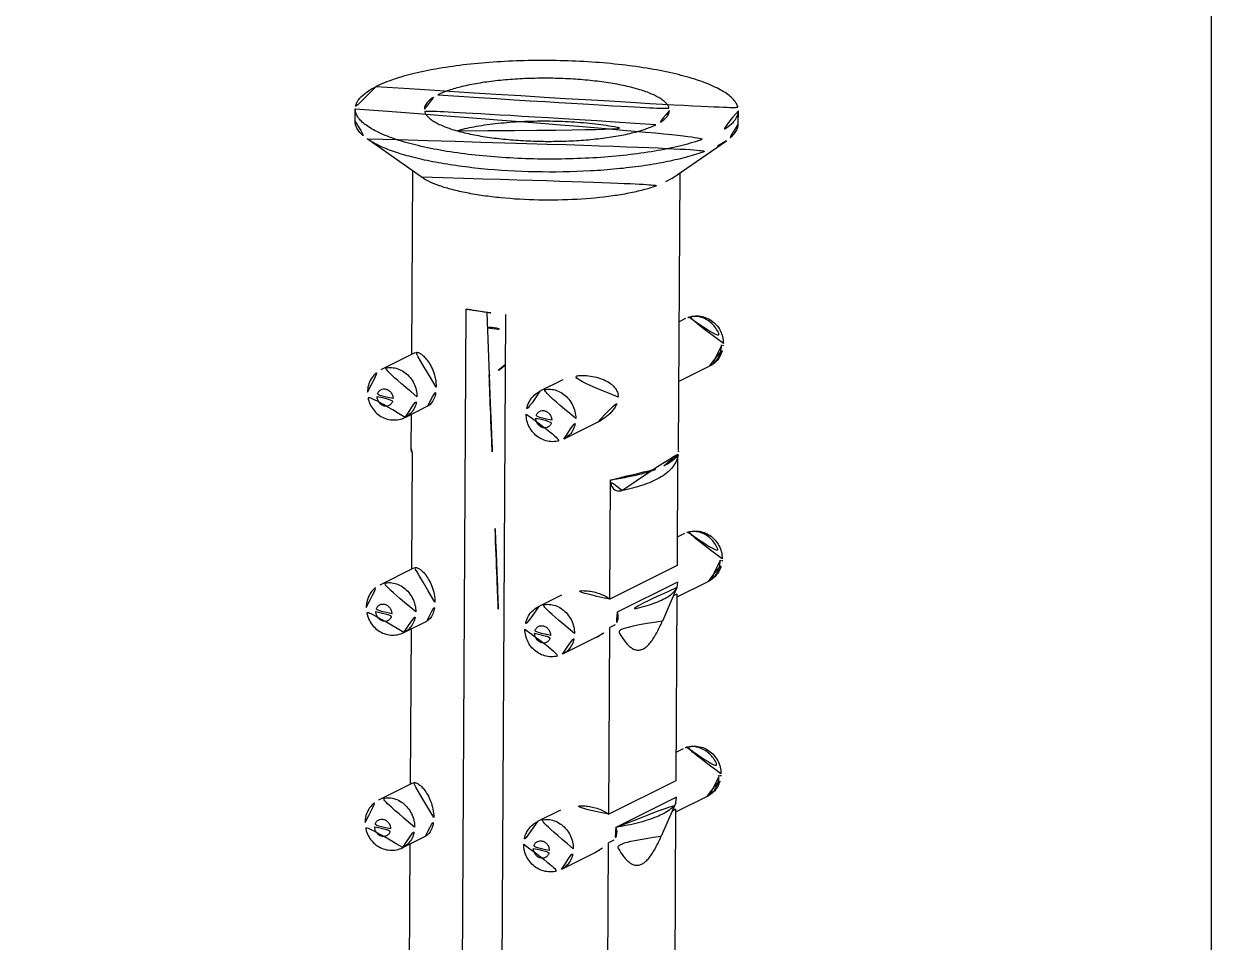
# Model space of a CAD drawing. Extents: x 16296660632 to 16296679688, y -37409620961 to -37409616551.
# Drawn here: x 16296678256.42 to 16296678283.07, y -37409617754.37 to -37409617733.75 of the extents above; entities that cross this region are included whole.
import ezdxf

# ---------------------------------------------------------------- set-up
doc = ezdxf.new("R2010")
doc.units = 0
doc.header["$LTSCALE"] = 10
doc.header["$MEASUREMENT"] = 0
doc.layers.get('0').update_dxf_attribs({"linetype": 'CONTINUOUS'})
doc.layers.add('02___PRT_ALL_AXES', color=7, linetype='CONTINUOUS')

msp = doc.modelspace()

# ---------------------------------------------------------------- linework, layer by layer
at = {"color": 7, "linetype": 'Continuous'}
for p, q in [((16296678266.1833, -37409617769.431892), (16296678266.347839, -37409617740.154747)), ((16296678266.812441, -37409617740.229378), (16296678266.86549, -37409617741.633759)), ((16296678267.074141, -37409617769.553589), (16296678267.23868, -37409617740.276451)), ((16296678265.11595, -37409617743.295372), (16296678265.13545, -37409617743.384567)), ((16296678271.11585, -37409617743.329819), (16296678271.11586, -37409617743.329086)), ((16296678271.093161, -37409617746.285118), (16296678269.73732, -37409617746.962852)), ((16296678271.078461, -37409617746.408569), (16296678270.753269, -37409617747.15995)), ((16296678271.093161, -37409617746.285118), (16296678271.07843, -37409617746.408737)), ((16296678271.077721, -37409617746.55571), (16296678270.99741, -37409617746.595863)), ((16296678269.69137, -37409617747.24868), (16296678269.57099, -37409617747.308853)), ((16296678271.06601, -37409617751.116333), (16296678269.710159, -37409617751.79406)), ((16296678271.051279, -37409617751.239952), (16296678271.06601, -37409617751.116333)), ((16296678271.05131, -37409617751.239777), (16296678270.72612, -37409617751.991158)), ((16296678271.05057, -37409617751.386917), (16296678270.970249, -37409617751.427063)), ((16296678269.664221, -37409617752.079903), (16296678269.54384, -37409617752.140068))]:
    msp.add_line(p, q, dxfattribs=at)
msp.add_lwpolyline([(16296678283.07406, -37409617776.240463), (16296678229.75769, -37409617776.240463), (16296678229.75769, -37409617693.900749), (16296678283.07406, -37409617693.900749)], close=True)
for centre, radius, start, end in [((16296678271.47521, -37409617740.766243), 0.447859, 105.0907784, 116.5407124), ((16296678271.44532, -37409617740.971863), 0.632541, 359.6900716, 3.3253834), ((16296678271.51705, -37409617740.92543), 0.604471, 354.7316924, 359.6765207), ((16296678270.914419, -37409617743.327881), 0.201441, 350.7530369, 359.4483311), ((16296680243.28377, -37409617668.810013), 1977.757652, 182.210250721, 182.346745411), ((16296678271.448059, -37409617745.59745), 0.447859, 105.0907784, 116.5407124), ((16296678271.418171, -37409617745.803062), 0.632541, 359.6900716, 3.3253834), ((16296678271.489901, -37409617745.756653), 0.604471, 354.7316924, 359.6765207), ((16296678271.4209, -37409617750.428673), 0.447859, 105.0907784, 116.5407124), ((16296678271.39102, -37409617750.634277), 0.632541, 359.6900716, 3.3253834), ((16296678271.462749, -37409617750.587852), 0.604471, 354.7316924, 359.6765207)]:
    msp.add_arc(centre, radius, start, end, dxfattribs=at)
for points, knots in [([(16296678265.709009, -37409617735.344254), (16296678265.78689, -37409617735.305328), (16296678265.96637, -37409617735.234612), (16296678266.2684, -37409617735.150139), (16296678266.62236, -37409617735.079514), (16296678267.01856, -37409617735.024803), (16296678267.44628, -37409617734.987663), (16296678267.89369, -37409617734.969223), (16296678268.34844, -37409617734.969994), (16296678268.797951, -37409617734.98999), (16296678269.22978, -37409617735.028603), (16296678269.632021, -37409617735.084709), (16296678269.993719, -37409617735.156631), (16296678270.304991, -37409617735.242271), (16296678270.52706, -37409617735.326973), (16296678270.67111, -37409617735.402046), (16296678270.755751, -37409617735.457077), (16296678270.822741, -37409617735.513832), (16296678270.8717, -37409617735.57225), (16296678270.901991, -37409617735.632477), (16296678270.908859, -37409617735.674469), (16296678270.908739, -37409617735.694412)], [0, 0, 0, 0, 0.047875552, 0.105682441, 0.172286466, 0.246166262, 0.32549361, 0.408250515, 0.492298473, 0.575455552, 0.655569983, 0.730594545, 0.798663888, 0.858182694, 0.907945264, 0.92896365, 0.947396828, 0.963346738, 0.977068785, 0.989033275, 1, 1, 1, 1]), ([(16296678265.408859, -37409617735.663406), (16296678265.409019, -37409617735.635033), (16296678265.42491, -37409617735.573112), (16296678265.48761, -37409617735.489906), (16296678265.584869, -37409617735.411552), (16296678265.66431, -37409617735.3666), (16296678265.709009, -37409617735.344254)], [0, 0, 0, 0, 0.186145526, 0.403764732, 0.672393075, 1, 1, 1, 1]), ([(16296678270.608601, -37409617736.013573), (16296678270.53071, -37409617736.052513), (16296678270.35124, -37409617736.123222), (16296678270.0492, -37409617736.207687), (16296678269.69525, -37409617736.278328), (16296678269.29904, -37409617736.333038), (16296678268.87133, -37409617736.370163), (16296678268.42392, -37409617736.388618), (16296678267.96916, -37409617736.387833), (16296678267.519661, -37409617736.367844), (16296678267.08783, -37409617736.329231), (16296678266.685579, -37409617736.273117), (16296678266.323891, -37409617736.201202), (16296678266.012621, -37409617736.115562), (16296678265.79055, -37409617736.030861), (16296678265.6465, -37409617735.955788), (16296678265.561859, -37409617735.900749), (16296678265.494869, -37409617735.844002), (16296678265.44591, -37409617735.785583), (16296678265.415621, -37409617735.725349), (16296678265.408751, -37409617735.683357), (16296678265.408859, -37409617735.663406)], [0, 0, 0, 0, 0.047875552, 0.105682441, 0.172286466, 0.246166262, 0.32549361, 0.408250515, 0.492298473, 0.575455552, 0.655569983, 0.730594545, 0.798663888, 0.858182694, 0.907945264, 0.92896365, 0.947396828, 0.963346738, 0.977068785, 0.989033275, 1, 1, 1, 1]), ([(16296678270.908739, -37409617735.694412), (16296678270.908581, -37409617735.722809), (16296678270.8927, -37409617735.784721), (16296678270.82999, -37409617735.867928), (16296678270.732731, -37409617735.946274), (16296678270.653299, -37409617735.991226), (16296678270.608601, -37409617736.013573)], [0, 0, 0, 0, 0.186145526, 0.403764732, 0.672393075, 1, 1, 1, 1]), ([(16296678266.1511, -37409617736.149101), (16296678266.290649, -37409617736.111656), (16296678266.59358, -37409617736.047852), (16296678267.077169, -37409617735.982452), (16296678267.60507, -37409617735.943253), (16296678268.15551, -37409617735.932007), (16296678268.70587, -37409617735.949249), (16296678269.233521, -37409617735.994186), (16296678269.71673, -37409617736.064857), (16296678270.01922, -37409617736.131958), (16296678270.158529, -37409617736.170921)], [0, 0, 0, 0, 0.10723184, 0.229384911, 0.361946773, 0.499860382, 0.637792109, 0.770408355, 0.892646223, 1, 1, 1, 1]), ([(16296678266.347839, -37409617740.154747), (16296678266.48918, -37409617740.182549), (16296678266.785311, -37409617740.230614), (16296678267.083481, -37409617740.263092), (16296678267.23868, -37409617740.276451)], [0, 0, 0, 0, 0.480442195, 1, 1, 1, 1]), ([(16296678272.12151, -37409617740.928848), (16296678272.121799, -37409617740.878227), (16296678272.10961, -37409617740.776398), (16296678272.05525, -37409617740.632858), (16296678271.968149, -37409617740.506393), (16296678271.85338, -37409617740.404846), (16296678271.71734, -37409617740.335098), (16296678271.568291, -37409617740.302597), (16296678271.41626, -37409617740.310593), (16296678271.319889, -37409617740.343178), (16296678271.275089, -37409617740.36557)], [0, 0, 0, 0, 0.125412163, 0.251172451, 0.376846193, 0.502210914, 0.627115299, 0.751613101, 0.875868664, 1, 1, 1, 1]), ([(16296678271.35861, -37409617740.333817), (16296678271.397751, -37409617740.323273), (16296678271.48041, -37409617740.312576), (16296678271.605909, -37409617740.328911), (16296678271.72765, -37409617740.376053), (16296678271.87731, -37409617740.476913), (16296678272.02158, -37409617740.661491), (16296678272.071501, -37409617740.843697), (16296678272.076799, -37409617740.935158)], [0, 0, 0, 0, 0.114836293, 0.232872755, 0.355002748, 0.481207114, 0.740522847, 1, 1, 1, 1]), ([(16296678271.811621, -37409617741.438942), (16296678271.854349, -37409617741.417587), (16296678271.934601, -37409617741.363342), (16296678272.02969, -37409617741.253853), (16296678272.09421, -37409617741.123718), (16296678272.114559, -37409617741.028793), (16296678272.118971, -37409617740.980927)], [0, 0, 0, 0, 0.24938222, 0.499005027, 0.74905058, 1, 1, 1, 1]), ([(16296678272.07785, -37409617740.975273), (16296678272.077579, -37409617741.024483), (16296678272.065611, -37409617741.121483), (16296678272.012239, -37409617741.255203), (16296678271.92684, -37409617741.365761), (16296678271.851641, -37409617741.418922), (16296678271.811621, -37409617741.438942)], [0, 0, 0, 0, 0.26305497, 0.516337838, 0.760764768, 1, 1, 1, 1]), ([(16296678264.13093, -37409617742.023888), (16296678264.13122, -37409617741.971489), (16296678264.145451, -37409617741.866402), (16296678264.20771, -37409617741.720497), (16296678264.307289, -37409617741.597359), (16296678264.39426, -37409617741.537064), (16296678264.440821, -37409617741.513786)], [0, 0, 0, 0, 0.250995241, 0.50113091, 0.750689667, 1, 1, 1, 1]), ([(16296678265.243589, -37409617742.123497), (16296678265.243879, -37409617742.072121), (16296678265.23168, -37409617741.968033), (16296678265.17836, -37409617741.820107), (16296678265.093349, -37409617741.687637), (16296678264.982241, -37409617741.579552), (16296678264.85218, -37409617741.503128), (16296678264.71162, -37409617741.463898), (16296678264.57016, -37409617741.465134), (16296678264.481331, -37409617741.493553), (16296678264.44083, -37409617741.513802)], [0, 0, 0, 0, 0.129451959, 0.261224906, 0.393027892, 0.522644409, 0.648310085, 0.769235401, 0.885888901, 1, 1, 1, 1]), ([(16296678266.86549, -37409617741.633759), (16296678266.8764, -37409617741.9217), (16296678266.920111, -37409617743.07325), (16296678266.964211, -37409617744.224777), (16296678266.99762, -37409617745.088379)], [0, 0, 0, 0, 0.250045396, 1, 1, 1, 1]), ([(16296678264.97736, -37409617742.587173), (16296678264.93255, -37409617742.609558), (16296678264.836189, -37409617742.642159), (16296678264.684139, -37409617742.650139), (16296678264.53507, -37409617742.617622), (16296678264.399019, -37409617742.547859), (16296678264.28425, -37409617742.446297), (16296678264.19717, -37409617742.319832), (16296678264.14282, -37409617742.176323), (16296678264.13064, -37409617742.074493), (16296678264.13093, -37409617742.023888)], [0, 0, 0, 0, 0.124126653, 0.248392657, 0.372910641, 0.497833568, 0.623206885, 0.748876612, 0.874606125, 1, 1, 1, 1]), ([(16296678264.349211, -37409617742.116966), (16296678264.34906, -37409617742.142616), (16296678264.358351, -37409617742.194672), (16296678264.39678, -37409617742.262993), (16296678264.45463, -37409617742.313843), (16296678264.52425, -37409617742.339363), (16296678264.59572, -37409617742.334427), (16296678264.656799, -37409617742.29847), (16296678264.696659, -37409617742.238297), (16296678264.7054, -37409617742.190132), (16296678264.70554, -37409617742.165649)], [0, 0, 0, 0, 0.13221819, 0.266285748, 0.397098632, 0.521213565, 0.638908393, 0.75451196, 0.873786294, 1, 1, 1, 1]), ([(16296678264.70554, -37409617742.165649), (16296678264.705681, -37409617742.140007), (16296678264.69639, -37409617742.087952), (16296678264.65797, -37409617742.01963), (16296678264.600109, -37409617741.968788), (16296678264.530491, -37409617741.94326), (16296678264.459021, -37409617741.948196), (16296678264.39794, -37409617741.984154), (16296678264.35808, -37409617742.044319), (16296678264.34934, -37409617742.092491), (16296678264.349211, -37409617742.116966)], [0, 0, 0, 0, 0.13222119, 0.266287333, 0.39709956, 0.521213518, 0.638907507, 0.754510424, 0.873783701, 1, 1, 1, 1]), ([(16296678268.00416, -37409617742.000572), (16296678267.957609, -37409617742.023842), (16296678267.87064, -37409617742.084137), (16296678267.771049, -37409617742.207283), (16296678267.70879, -37409617742.353172), (16296678267.694559, -37409617742.458267), (16296678267.694269, -37409617742.510674)], [0, 0, 0, 0, 0.249297278, 0.498857891, 0.749003889, 1, 1, 1, 1]), ([(16296678268.806931, -37409617742.610283), (16296678268.80722, -37409617742.558899), (16296678268.795019, -37409617742.454803), (16296678268.741699, -37409617742.306877), (16296678268.656691, -37409617742.174423), (16296678268.54558, -37409617742.06633), (16296678268.41552, -37409617741.989906), (16296678268.27496, -37409617741.950684), (16296678268.133499, -37409617741.951897), (16296678268.04467, -37409617741.980324), (16296678268.004169, -37409617742.00058)], [0, 0, 0, 0, 0.129451958, 0.261224906, 0.393027891, 0.522644409, 0.648310085, 0.769235401, 0.885888901, 1, 1, 1, 1]), ([(16296678264.97735, -37409617742.587158), (16296678265.01738, -37409617742.567146), (16296678265.092581, -37409617742.513977), (16296678265.17798, -37409617742.403419), (16296678265.23135, -37409617742.269707), (16296678265.243311, -37409617742.172699), (16296678265.243589, -37409617742.123497)], [0, 0, 0, 0, 0.239235232, 0.483662162, 0.73694503, 1, 1, 1, 1]), ([(16296678267.694269, -37409617742.510674), (16296678267.693979, -37409617742.561279), (16296678267.706169, -37409617742.663116), (16296678267.76053, -37409617742.806664), (16296678267.84763, -37409617742.933121), (16296678267.96241, -37409617743.03466), (16296678268.09844, -37409617743.104424), (16296678268.24749, -37409617743.136917), (16296678268.399521, -37409617743.128929), (16296678268.49589, -37409617743.096336), (16296678268.540701, -37409617743.073936)], [0, 0, 0, 0, 0.125412162, 0.251172451, 0.376846193, 0.502210914, 0.627115299, 0.751613101, 0.875868664, 1, 1, 1, 1]), ([(16296678267.91254, -37409617742.603752), (16296678267.912399, -37409617742.629387), (16296678267.92169, -37409617742.68145), (16296678267.960119, -37409617742.749763), (16296678268.017969, -37409617742.800613), (16296678268.087589, -37409617742.826141), (16296678268.15906, -37409617742.821213), (16296678268.22014, -37409617742.785248), (16296678268.26, -37409617742.725082), (16296678268.26874, -37409617742.676903), (16296678268.268881, -37409617742.652428)], [0, 0, 0, 0, 0.132218383, 0.26628557, 0.397098539, 0.521213399, 0.638908307, 0.754511804, 0.873786469, 1, 1, 1, 1]), ([(16296678268.268881, -37409617742.652428), (16296678268.26902, -37409617742.626793), (16296678268.259729, -37409617742.57473), (16296678268.22131, -37409617742.506409), (16296678268.16345, -37409617742.455566), (16296678268.09383, -37409617742.430038), (16296678268.02236, -37409617742.434967), (16296678267.961281, -37409617742.470932), (16296678267.921419, -37409617742.531097), (16296678267.91268, -37409617742.579269), (16296678267.91254, -37409617742.603752)], [0, 0, 0, 0, 0.132221257, 0.26628734, 0.397099522, 0.521213448, 0.638907473, 0.75451043, 0.873783761, 1, 1, 1, 1]), ([(16296678268.540689, -37409617743.073936), (16296678268.580721, -37409617743.053917), (16296678268.65592, -37409617743.000763), (16296678268.74132, -37409617742.890198), (16296678268.794689, -37409617742.756477), (16296678268.80665, -37409617742.659477), (16296678268.806931, -37409617742.610283)], [0, 0, 0, 0, 0.239235232, 0.483662162, 0.73694503, 1, 1, 1, 1]), ([(16296678265.11595, -37409617743.295372), (16296678265.115879, -37409617743.307869), (16296678265.11721, -37409617743.357452), (16296678265.125071, -37409617743.40683), (16296678265.1343, -37409617743.442741)], [0, 0, 0, 0, 0.252143014, 1, 1, 1, 1]), ([(16296678269.842449, -37409617744.231079), (16296678270.000811, -37409617744.198563), (16296678270.227409, -37409617744.141968), (16296678270.507509, -37409617744.037773), (16296678270.68725, -37409617743.950607), (16296678270.82082, -37409617743.862396), (16296678270.91515, -37409617743.77961), (16296678270.979271, -37409617743.708328), (16296678271.03495, -37409617743.627037), (16296678271.079451, -37409617743.535889), (16296678271.108749, -37409617743.435478), (16296678271.11565, -37409617743.364967), (16296678271.11586, -37409617743.329086)], [0, 0, 0, 0, 0.288312346, 0.415172977, 0.532420101, 0.643891525, 0.699359369, 0.755882774, 0.814419349, 0.874526973, 0.936014721, 1, 1, 1, 1]), ([(16296678270.78841, -37409617743.677307), (16296678270.83337, -37409617743.654839), (16296678270.914049, -37409617743.609596), (16296678271.014971, -37409617743.531776), (16296678271.08416, -37409617743.450203), (16296678271.10854, -37409617743.389214), (16296678271.113239, -37409617743.360252)], [0, 0, 0, 0, 0.321918083, 0.590635956, 0.812163078, 1, 1, 1, 1]), ([(16296678269.58963, -37409617743.993042), (16296678269.711929, -37409617743.975906), (16296678269.943911, -37409617743.93795), (16296678270.26866, -37409617743.865593), (16296678270.547859, -37409617743.781998), (16296678270.714849, -37409617743.714081), (16296678270.78841, -37409617743.677307)], [0, 0, 0, 0, 0.297801306, 0.56655152, 0.801708571, 1, 1, 1, 1]), ([(16296678269.842409, -37409617744.231087), (16296678269.815849, -37409617744.236557), (16296678269.77482, -37409617744.24073), (16296678269.721069, -37409617744.231071), (16296678269.68195, -37409617744.213783), (16296678269.645491, -37409617744.183228), (16296678269.61463, -37409617744.136108), (16296678269.59363, -37409617744.07077), (16296678269.58947, -37409617744.020554), (16296678269.58963, -37409617743.993042)], [0, 0, 0, 0, 0.1974708, 0.29464256, 0.394971035, 0.505331411, 0.636214856, 0.799643005, 1, 1, 1, 1]), ([(16296678272.09436, -37409617745.760063), (16296678272.09465, -37409617745.70945), (16296678272.08246, -37409617745.607597), (16296678272.028099, -37409617745.464073), (16296678271.941, -37409617745.337608), (16296678271.82622, -37409617745.236061), (16296678271.690189, -37409617745.166313), (16296678271.54114, -37409617745.133797), (16296678271.389099, -37409617745.141792), (16296678271.29274, -37409617745.174393), (16296678271.247931, -37409617745.196777)], [0, 0, 0, 0, 0.125412163, 0.251172451, 0.376846193, 0.502210914, 0.627115299, 0.751613101, 0.875868664, 1, 1, 1, 1]), ([(16296678271.331461, -37409617745.165039), (16296678271.3706, -37409617745.154488), (16296678271.453251, -37409617745.143791), (16296678271.57876, -37409617745.160118), (16296678271.7005, -37409617745.20726), (16296678271.850149, -37409617745.308128), (16296678271.994431, -37409617745.492699), (16296678272.04435, -37409617745.674919), (16296678272.04965, -37409617745.766373)], [0, 0, 0, 0, 0.114836293, 0.232872755, 0.355002748, 0.481207114, 0.740522847, 1, 1, 1, 1]), ([(16296678271.78447, -37409617746.270157), (16296678271.82719, -37409617746.248802), (16296678271.90745, -37409617746.19455), (16296678272.002541, -37409617746.085068), (16296678272.06706, -37409617745.954933), (16296678272.0874, -37409617745.860008), (16296678272.09182, -37409617745.812141)], [0, 0, 0, 0, 0.24938222, 0.499005027, 0.74905058, 1, 1, 1, 1]), ([(16296678272.050699, -37409617745.806488), (16296678272.05043, -37409617745.85569), (16296678272.03846, -37409617745.952698), (16296678271.98509, -37409617746.086411), (16296678271.899691, -37409617746.196983), (16296678271.82449, -37409617746.250137), (16296678271.78447, -37409617746.270149)], [0, 0, 0, 0, 0.26305497, 0.516337838, 0.760764768, 1, 1, 1, 1]), ([(16296678264.103781, -37409617746.855103), (16296678264.104071, -37409617746.802696), (16296678264.118299, -37409617746.697609), (16296678264.180559, -37409617746.551712), (16296678264.28014, -37409617746.428574), (16296678264.367109, -37409617746.368271), (16296678264.41367, -37409617746.345001)], [0, 0, 0, 0, 0.250995241, 0.50113091, 0.750689667, 1, 1, 1, 1]), ([(16296678265.21644, -37409617746.954697), (16296678265.21673, -37409617746.903343), (16296678265.204519, -37409617746.79924), (16296678265.151211, -37409617746.651314), (16296678265.0662, -37409617746.51886), (16296678264.95509, -37409617746.410759), (16296678264.825029, -37409617746.334343), (16296678264.684469, -37409617746.295113), (16296678264.542999, -37409617746.296333), (16296678264.45418, -37409617746.324753), (16296678264.413679, -37409617746.345009)], [0, 0, 0, 0, 0.129451959, 0.261224906, 0.393027892, 0.522644409, 0.648310085, 0.769235401, 0.885888901, 1, 1, 1, 1]), ([(16296678271.07836, -37409617746.408737), (16296678271.06514, -37409617746.439293), (16296678271.02232, -37409617746.501083), (16296678270.928961, -37409617746.581787), (16296678270.802731, -37409617746.658836), (16296678270.64465, -37409617746.731651), (16296678270.4562, -37409617746.799538), (16296678270.15276, -37409617746.886459), (16296678269.90839, -37409617746.93499), (16296678269.73732, -37409617746.962852)], [0, 0, 0, 0, 0.067093248, 0.148631885, 0.247367668, 0.364164632, 0.498855896, 0.650665362, 1, 1, 1, 1]), ([(16296678264.950199, -37409617747.418373), (16296678264.905399, -37409617747.440773), (16296678264.809031, -37409617747.473373), (16296678264.65699, -37409617747.481354), (16296678264.507919, -37409617747.448837), (16296678264.37187, -37409617747.379066), (16296678264.257099, -37409617747.277496), (16296678264.170019, -37409617747.151039), (16296678264.115669, -37409617747.007523), (16296678264.103491, -37409617746.905701), (16296678264.103781, -37409617746.855103)], [0, 0, 0, 0, 0.124126653, 0.248392657, 0.372910641, 0.497833568, 0.623206885, 0.748876612, 0.874606125, 1, 1, 1, 1]), ([(16296678264.32205, -37409617746.948181), (16296678264.321911, -37409617746.973824), (16296678264.3312, -37409617747.025887), (16296678264.369631, -37409617747.0942), (16296678264.427481, -37409617747.145042), (16296678264.497101, -37409617747.170578), (16296678264.568569, -37409617747.165642), (16296678264.62965, -37409617747.129677), (16296678264.66951, -37409617747.069519), (16296678264.678249, -37409617747.021339), (16296678264.678391, -37409617746.996857)], [0, 0, 0, 0, 0.132221131, 0.266287173, 0.397099323, 0.521213199, 0.638907094, 0.754510036, 0.873782984, 1, 1, 1, 1]), ([(16296678264.678391, -37409617746.996857), (16296678264.67853, -37409617746.971207), (16296678264.669241, -37409617746.919159), (16296678264.63081, -37409617746.850853), (16296678264.57296, -37409617746.800003), (16296678264.50334, -37409617746.774467), (16296678264.43187, -37409617746.779404), (16296678264.37079, -37409617746.815361), (16296678264.330931, -37409617746.875526), (16296678264.322189, -37409617746.923714), (16296678264.32205, -37409617746.948181)], [0, 0, 0, 0, 0.13222119, 0.266287333, 0.39709956, 0.521213518, 0.638907507, 0.754510424, 0.873783701, 1, 1, 1, 1]), ([(16296678267.977011, -37409617746.831779), (16296678267.93045, -37409617746.855049), (16296678267.843491, -37409617746.915337), (16296678267.7439, -37409617747.03849), (16296678267.681641, -37409617747.184387), (16296678267.66741, -37409617747.289482), (16296678267.66712, -37409617747.341881)], [0, 0, 0, 0, 0.249297278, 0.498857891, 0.749003889, 1, 1, 1, 1]), ([(16296678268.779779, -37409617747.441483), (16296678268.780069, -37409617747.390106), (16296678268.76786, -37409617747.286018), (16296678268.71455, -37409617747.138092), (16296678268.629539, -37409617747.005638), (16296678268.518431, -37409617746.897537), (16296678268.388371, -37409617746.821121), (16296678268.24781, -37409617746.781891), (16296678268.10634, -37409617746.783112), (16296678268.017521, -37409617746.811531), (16296678267.977011, -37409617746.831787)], [0, 0, 0, 0, 0.129451958, 0.261224906, 0.393027891, 0.522644409, 0.648310085, 0.769235401, 0.885888901, 1, 1, 1, 1]), ([(16296678264.950199, -37409617747.418373), (16296678264.990231, -37409617747.398354), (16296678265.06543, -37409617747.345192), (16296678265.150829, -37409617747.234627), (16296678265.204201, -37409617747.100906), (16296678265.21616, -37409617747.003906), (16296678265.21644, -37409617746.954697)], [0, 0, 0, 0, 0.239235232, 0.483662162, 0.73694503, 1, 1, 1, 1]), ([(16296678269.73732, -37409617746.962852), (16296678269.746519, -37409617746.982338), (16296678269.761259, -37409617747.025391), (16296678269.76403, -37409617747.098267), (16296678269.74081, -37409617747.176491), (16296678269.709921, -37409617747.224991), (16296678269.69137, -37409617747.24868)], [0, 0, 0, 0, 0.211627653, 0.441487896, 0.704516923, 1, 1, 1, 1]), ([(16296678270.751129, -37409617747.164909), (16296678270.71261, -37409617747.25399), (16296678270.652241, -37409617747.38282), (16296678270.559549, -37409617747.541283), (16296678270.48827, -37409617747.642281), (16296678270.413561, -37409617747.724327), (16296678270.33559, -37409617747.783127), (16296678270.25481, -37409617747.81472), (16296678270.17449, -37409617747.815964), (16296678270.09948, -37409617747.790703), (16296678270.03047, -37409617747.745613), (16296678269.966089, -37409617747.685516), (16296678269.88306, -37409617747.586761), (16296678269.789089, -37409617747.440666), (16296678269.72353, -37409617747.314903), (16296678269.69137, -37409617747.24868)], [0, 0, 0, 0, 0.173087809, 0.253248541, 0.327149648, 0.39319113, 0.450410232, 0.499910326, 0.545212741, 0.590633428, 0.638989322, 0.691185098, 0.747191114, 0.868708797, 1, 1, 1, 1]), ([(16296678267.66712, -37409617747.341881), (16296678267.66683, -37409617747.392487), (16296678267.67902, -37409617747.494331), (16296678267.733379, -37409617747.637863), (16296678267.82048, -37409617747.764328), (16296678267.935261, -37409617747.865883), (16296678268.071289, -37409617747.935623), (16296678268.220341, -37409617747.968132), (16296678268.37237, -37409617747.960136), (16296678268.46874, -37409617747.927551), (16296678268.51354, -37409617747.905151)], [0, 0, 0, 0, 0.125412163, 0.251172451, 0.376846193, 0.502210914, 0.627115299, 0.751613101, 0.875868664, 1, 1, 1, 1]), ([(16296678267.885389, -37409617747.434959), (16296678267.88525, -37409617747.460602), (16296678267.894541, -37409617747.512657), (16296678267.932961, -37409617747.580978), (16296678267.99082, -37409617747.631821), (16296678268.06044, -37409617747.657356), (16296678268.13191, -37409617747.652412), (16296678268.192989, -37409617747.616463), (16296678268.232849, -37409617747.556297), (16296678268.24159, -37409617747.508118), (16296678268.24173, -37409617747.483627)], [0, 0, 0, 0, 0.13222205, 0.266287787, 0.397099981, 0.521213768, 0.638907688, 0.75451057, 0.873783815, 1, 1, 1, 1]), ([(16296678268.24173, -37409617747.483627), (16296678268.241871, -37409617747.457993), (16296678268.23258, -37409617747.405937), (16296678268.194151, -37409617747.337624), (16296678268.136299, -37409617747.286781), (16296678268.066681, -37409617747.261253), (16296678267.995211, -37409617747.266182), (16296678267.93413, -37409617747.302139), (16296678267.89427, -37409617747.362297), (16296678267.88553, -37409617747.410477), (16296678267.885389, -37409617747.434959)], [0, 0, 0, 0, 0.132221257, 0.26628734, 0.397099522, 0.521213448, 0.638907473, 0.75451043, 0.873783761, 1, 1, 1, 1]), ([(16296678268.51354, -37409617747.905144), (16296678268.55357, -37409617747.885132), (16296678268.628771, -37409617747.83197), (16296678268.71417, -37409617747.721413), (16296678268.76753, -37409617747.587692), (16296678268.779499, -37409617747.490692), (16296678268.779779, -37409617747.441483)], [0, 0, 0, 0, 0.239235232, 0.483662162, 0.73694503, 1, 1, 1, 1]), ([(16296678272.067209, -37409617750.591263), (16296678272.067499, -37409617750.540657), (16296678272.055309, -37409617750.43882), (16296678272.00095, -37409617750.29528), (16296678271.913851, -37409617750.168823), (16296678271.79907, -37409617750.067284), (16296678271.66304, -37409617749.99752), (16296678271.513981, -37409617749.965012), (16296678271.36195, -37409617749.973007), (16296678271.265591, -37409617750.0056), (16296678271.220779, -37409617750.027992)], [0, 0, 0, 0, 0.125412163, 0.251172451, 0.376846193, 0.502210914, 0.627115299, 0.751613101, 0.875868664, 1, 1, 1, 1]), ([(16296678271.3043, -37409617749.996246), (16296678271.343451, -37409617749.985687), (16296678271.4261, -37409617749.975014), (16296678271.551611, -37409617749.991333), (16296678271.673349, -37409617750.038483), (16296678271.823, -37409617750.139343), (16296678271.96727, -37409617750.323914), (16296678272.0172, -37409617750.506126), (16296678272.022499, -37409617750.59758)], [0, 0, 0, 0, 0.114836293, 0.232872755, 0.355002748, 0.481207114, 0.740522847, 1, 1, 1, 1]), ([(16296678271.75732, -37409617751.101357), (16296678271.800039, -37409617751.080009), (16296678271.880289, -37409617751.025757), (16296678271.975389, -37409617750.916283), (16296678272.039909, -37409617750.78614), (16296678272.060249, -37409617750.691223), (16296678272.064671, -37409617750.643356)], [0, 0, 0, 0, 0.24938222, 0.499005027, 0.74905058, 1, 1, 1, 1]), ([(16296678272.02355, -37409617750.637703), (16296678272.02327, -37409617750.686897), (16296678272.011311, -37409617750.783913), (16296678271.957939, -37409617750.917633), (16296678271.87254, -37409617751.028183), (16296678271.79734, -37409617751.081337), (16296678271.757311, -37409617751.101357)], [0, 0, 0, 0, 0.26305497, 0.516337838, 0.760764768, 1, 1, 1, 1]), ([(16296678264.07663, -37409617751.68631), (16296678264.07692, -37409617751.633911), (16296678264.09115, -37409617751.528816), (16296678264.15341, -37409617751.382927), (16296678264.252991, -37409617751.259781), (16296678264.33996, -37409617751.199493), (16296678264.38652, -37409617751.176224)], [0, 0, 0, 0, 0.250995241, 0.50113091, 0.750689667, 1, 1, 1, 1]), ([(16296678265.189289, -37409617751.785919), (16296678265.189581, -37409617751.734543), (16296678265.17737, -37409617751.630447), (16296678265.12406, -37409617751.482529), (16296678265.039049, -37409617751.350067), (16296678264.92794, -37409617751.241966), (16296678264.79788, -37409617751.16555), (16296678264.65732, -37409617751.12632), (16296678264.51585, -37409617751.127548), (16296678264.427031, -37409617751.155968), (16296678264.38652, -37409617751.176224)], [0, 0, 0, 0, 0.129451959, 0.261224906, 0.393027892, 0.522644409, 0.648310085, 0.769235401, 0.885888901, 1, 1, 1, 1]), ([(16296678269.710159, -37409617751.79406), (16296678269.881241, -37409617751.766197), (16296678270.12561, -37409617751.717667), (16296678270.42905, -37409617751.630737), (16296678270.6175, -37409617751.562859), (16296678270.77557, -37409617751.490059), (16296678270.9018, -37409617751.413002), (16296678270.995159, -37409617751.332291), (16296678271.037979, -37409617751.2705), (16296678271.05121, -37409617751.239952)], [0, 0, 0, 0, 0.349334638, 0.501144104, 0.635835368, 0.752632332, 0.851368115, 0.932906752, 1, 1, 1, 1]), ([(16296678264.92305, -37409617752.249588), (16296678264.87825, -37409617752.27198), (16296678264.781879, -37409617752.304581), (16296678264.629841, -37409617752.312561), (16296678264.48077, -37409617752.280037), (16296678264.344721, -37409617752.210274), (16296678264.22995, -37409617752.108719), (16296678264.14287, -37409617751.982246), (16296678264.08852, -37409617751.838737), (16296678264.07634, -37409617751.736923), (16296678264.07663, -37409617751.68631)], [0, 0, 0, 0, 0.124126653, 0.248392657, 0.372910641, 0.497833568, 0.623206885, 0.748876612, 0.874606125, 1, 1, 1, 1]), ([(16296678264.651239, -37409617751.828072), (16296678264.651381, -37409617751.802429), (16296678264.64209, -37409617751.750366), (16296678264.603661, -37409617751.682053), (16296678264.545811, -37409617751.63121), (16296678264.476191, -37409617751.605682), (16296678264.40472, -37409617751.610619), (16296678264.343639, -37409617751.646584), (16296678264.30378, -37409617751.706734), (16296678264.29504, -37409617751.754913), (16296678264.294901, -37409617751.779404)], [0, 0, 0, 0, 0.13222119, 0.266287333, 0.39709956, 0.521213518, 0.638907507, 0.754510424, 0.873783701, 1, 1, 1, 1]), ([(16296678267.94986, -37409617751.662987), (16296678267.903299, -37409617751.686256), (16296678267.816339, -37409617751.746552), (16296678267.716749, -37409617751.869698), (16296678267.65449, -37409617752.015587), (16296678267.640261, -37409617752.120689), (16296678267.639971, -37409617752.173088)], [0, 0, 0, 0, 0.249297278, 0.498857891, 0.749003889, 1, 1, 1, 1]), ([(16296678268.75263, -37409617752.272697), (16296678268.752911, -37409617752.221321), (16296678268.740709, -37409617752.117233), (16296678268.687401, -37409617751.969307), (16296678268.60239, -37409617751.836853), (16296678268.49127, -37409617751.728752), (16296678268.361219, -37409617751.652328), (16296678268.220659, -37409617751.613098), (16296678268.079189, -37409617751.614326), (16296678267.99037, -37409617751.642754), (16296678267.94986, -37409617751.662987)], [0, 0, 0, 0, 0.129451958, 0.261224906, 0.393027891, 0.522644409, 0.648310085, 0.769235401, 0.885888901, 1, 1, 1, 1]), ([(16296678264.294901, -37409617751.779404), (16296678264.29476, -37409617751.805038), (16296678264.30405, -37409617751.857094), (16296678264.34247, -37409617751.925407), (16296678264.40033, -37409617751.976257), (16296678264.46995, -37409617752.001793), (16296678264.54142, -37409617751.996849), (16296678264.602501, -37409617751.960892), (16296678264.642361, -37409617751.900726), (16296678264.6511, -37409617751.852547), (16296678264.651239, -37409617751.828072)], [0, 0, 0, 0, 0.13222119, 0.266287333, 0.39709956, 0.521213518, 0.638907507, 0.754510424, 0.873783701, 1, 1, 1, 1]), ([(16296678264.92305, -37409617752.24958), (16296678264.963079, -37409617752.229568), (16296678265.038271, -37409617752.176407), (16296678265.12368, -37409617752.065842), (16296678265.17704, -37409617751.932129), (16296678265.189011, -37409617751.835121), (16296678265.189289, -37409617751.785919)], [0, 0, 0, 0, 0.239235232, 0.483662162, 0.73694503, 1, 1, 1, 1]), ([(16296678269.710159, -37409617751.79406), (16296678269.71936, -37409617751.81353), (16296678269.734091, -37409617751.856583), (16296678269.73691, -37409617751.929451), (16296678269.713659, -37409617752.00769), (16296678269.68276, -37409617752.056213), (16296678269.664221, -37409617752.079903)], [0, 0, 0, 0, 0.211465199, 0.441327156, 0.704593952, 1, 1, 1, 1]), ([(16296678270.72398, -37409617751.996117), (16296678270.685459, -37409617752.085213), (16296678270.62509, -37409617752.214043), (16296678270.5324, -37409617752.37249), (16296678270.461121, -37409617752.473503), (16296678270.38641, -37409617752.555527), (16296678270.30843, -37409617752.614349), (16296678270.227659, -37409617752.645943), (16296678270.147341, -37409617752.647171), (16296678270.072321, -37409617752.621902), (16296678270.003321, -37409617752.57682), (16296678269.93894, -37409617752.516724), (16296678269.855909, -37409617752.417976), (16296678269.76194, -37409617752.271881), (16296678269.696381, -37409617752.146111), (16296678269.664221, -37409617752.079903)], [0, 0, 0, 0, 0.173087809, 0.253248541, 0.327149648, 0.39319113, 0.450410232, 0.499910326, 0.545212741, 0.590633428, 0.638989322, 0.691185098, 0.747191114, 0.868708797, 1, 1, 1, 1]), ([(16296678267.639971, -37409617752.173088), (16296678267.639681, -37409617752.223701), (16296678267.651871, -37409617752.325539), (16296678267.70623, -37409617752.46907), (16296678267.793329, -37409617752.595543), (16296678267.9081, -37409617752.697083), (16296678268.04414, -37409617752.76683), (16296678268.19319, -37409617752.799339), (16296678268.345221, -37409617752.791351), (16296678268.441589, -37409617752.758759), (16296678268.486389, -37409617752.736366)], [0, 0, 0, 0, 0.125412162, 0.251172451, 0.376846193, 0.502210914, 0.627115299, 0.751613101, 0.875868664, 1, 1, 1, 1]), ([(16296678267.85824, -37409617752.266167), (16296678267.858101, -37409617752.291817), (16296678267.86739, -37409617752.343872), (16296678267.905809, -37409617752.412193), (16296678267.963671, -37409617752.463043), (16296678268.033291, -37409617752.488564), (16296678268.104759, -37409617752.483627), (16296678268.16584, -37409617752.44767), (16296678268.2057, -37409617752.387497), (16296678268.214439, -37409617752.339317), (16296678268.214569, -37409617752.31485)], [0, 0, 0, 0, 0.132221257, 0.26628734, 0.397099522, 0.521213448, 0.638907473, 0.75451043, 0.873783761, 1, 1, 1, 1]), ([(16296678268.214569, -37409617752.31485), (16296678268.21472, -37409617752.289207), (16296678268.205429, -37409617752.237152), (16296678268.167, -37409617752.168831), (16296678268.10915, -37409617752.117989), (16296678268.03953, -37409617752.092453), (16296678267.96806, -37409617752.097397), (16296678267.906981, -37409617752.133347), (16296678267.867121, -37409617752.193512), (16296678267.858379, -37409617752.241692), (16296678267.85824, -37409617752.266167)], [0, 0, 0, 0, 0.132221257, 0.26628734, 0.397099522, 0.521213448, 0.638907473, 0.75451043, 0.873783761, 1, 1, 1, 1]), ([(16296678268.486389, -37409617752.736359), (16296678268.526421, -37409617752.716339), (16296678268.60161, -37409617752.663193), (16296678268.687019, -37409617752.55262), (16296678268.740379, -37409617752.418907), (16296678268.75235, -37409617752.321899), (16296678268.75263, -37409617752.272697)], [0, 0, 0, 0, 0.239235232, 0.483662162, 0.73694503, 1, 1, 1, 1])]:
    msp.add_open_spline(points, degree=3, knots=knots, dxfattribs=at)
at = {"layer": '02___PRT_ALL_AXES', "color": 7, "linetype": 'Continuous'}
for p, q in [((16296678263.857241, -37409617735.944633), (16296678263.85887, -37409617735.654747)), ((16296678272.457109, -37409617735.99295), (16296678272.458731, -37409617735.703079)), ((16296678265.33618, -37409617737.186996), (16296678264.12154, -37409617736.329941)), ((16296678270.964291, -37409617737.218628), (16296678272.188499, -37409617736.375282)), ((16296678272.188499, -37409617736.375282), (16296678271.987761, -37409617736.492073)), ((16296678265.12789, -37409617741.170357), (16296678265.151011, -37409617737.056343)), ((16296678271.11586, -37409617743.329086), (16296678271.150921, -37409617737.090073)), ((16296678270.964291, -37409617737.218628), (16296678270.824249, -37409617737.300117)), ((16296678271.275089, -37409617740.36557), (16296678271.132111, -37409617740.437042)), ((16296678264.440821, -37409617741.513786), (16296678265.20359, -37409617741.132507)), ((16296678271.811621, -37409617741.438942), (16296678271.12455, -37409617741.782387)), ((16296678266.865879, -37409617741.643173), (16296678266.88633, -37409617741.63295)), ((16296678268.516809, -37409617741.744324), (16296678268.00416, -37409617742.000572)), ((16296678264.97736, -37409617742.587173), (16296678265.49016, -37409617742.330841)), ((16296678265.11595, -37409617743.295372), (16296678265.120331, -37409617742.515694)), ((16296678269.30345, -37409617742.692673), (16296678268.540701, -37409617743.073936)), ((16296678265.13545, -37409617743.384567), (16296678265.1208, -37409617745.991539)), ((16296678271.095209, -37409617743.443222), (16296678271.08132, -37409617745.914772)), ((16296678269.574591, -37409617746.667923), (16296678269.58963, -37409617743.993042)), ((16296678271.247931, -37409617745.196777), (16296678271.0849, -37409617745.278267)), ((16296678264.41367, -37409617746.345001), (16296678265.176451, -37409617745.963722)), ((16296678271.08132, -37409617745.914772), (16296678269.574591, -37409617746.667923)), ((16296678271.78447, -37409617746.270157), (16296678271.077339, -37409617746.623619)), ((16296678268.489571, -37409617746.575569), (16296678267.977011, -37409617746.831779)), ((16296678271.077721, -37409617746.55571), (16296678271.054171, -37409617750.745987)), ((16296678264.950199, -37409617747.418373), (16296678265.4629, -37409617747.162102)), ((16296678265.113239, -37409617747.336884), (16296678265.093651, -37409617750.822746)), ((16296678269.54744, -37409617751.49913), (16296678269.57099, -37409617747.308853)), ((16296678269.27632, -37409617747.523872), (16296678268.51354, -37409617747.905151)), ((16296678271.220779, -37409617750.027992), (16296678271.057751, -37409617750.109489)), ((16296678264.38652, -37409617751.176224), (16296678265.1493, -37409617750.79493)), ((16296678271.054171, -37409617750.745987), (16296678269.54744, -37409617751.49913)), ((16296678271.75732, -37409617751.101357), (16296678271.05019, -37409617751.454826)), ((16296678268.46242, -37409617751.406776), (16296678267.94986, -37409617751.662987)), ((16296678271.05057, -37409617751.386917), (16296678271.02702, -37409617755.577187)), ((16296678264.92305, -37409617752.249588), (16296678265.435749, -37409617751.993317)), ((16296678265.08609, -37409617752.168091), (16296678265.0665, -37409617755.653961)), ((16296678269.52029, -37409617756.330353), (16296678269.54384, -37409617752.140068)), ((16296678269.24917, -37409617752.355087), (16296678268.486389, -37409617752.736366))]:
    msp.add_line(p, q, dxfattribs=at)
for points, knots in [([(16296678264.328211, -37409617735.155632), (16296678264.450001, -37409617735.094757), (16296678264.730631, -37409617734.984177), (16296678265.2029, -37409617734.852097), (16296678265.756359, -37409617734.741653), (16296678266.375891, -37409617734.656113), (16296678267.04467, -37409617734.598053), (16296678267.744261, -37409617734.569206), (16296678268.45533, -37409617734.570419), (16296678269.15819, -37409617734.601677), (16296678269.83342, -37409617734.662064), (16296678270.462391, -37409617734.749802), (16296678271.027941, -37409617734.862251), (16296678271.51465, -37409617734.996162), (16296678271.861891, -37409617735.128601), (16296678272.087139, -37409617735.245987), (16296678272.219481, -37409617735.332047), (16296678272.324221, -37409617735.420776), (16296678272.40078, -37409617735.512131), (16296678272.448139, -37409617735.606308), (16296678272.458891, -37409617735.671967), (16296678272.45871, -37409617735.703163)], [0, 0, 0, 0, 0.047875552, 0.105682441, 0.172286466, 0.246166262, 0.32549361, 0.408250515, 0.492298473, 0.575455552, 0.655569983, 0.730594545, 0.798663888, 0.858182694, 0.907945264, 0.92896365, 0.947396828, 0.963346738, 0.977068785, 0.989033275, 1, 1, 1, 1]), ([(16296678264.328211, -37409617735.155632), (16296678264.25832, -37409617735.190567), (16296678264.134239, -37409617735.260811), (16296678264.001011, -37409617735.367958), (16296678263.926439, -37409617735.457497), (16296678263.888029, -37409617735.522278), (16296678263.8645, -37409617735.588074), (16296678263.85902, -37409617735.632858), (16296678263.858891, -37409617735.654678)], [0, 0, 0, 0, 0.327021374, 0.595169581, 0.709531086, 0.81308833, 0.908677352, 1, 1, 1, 1]), ([(16296678263.858891, -37409617735.654678), (16296678263.858721, -37409617735.685867), (16296678263.869459, -37409617735.751518), (16296678263.91683, -37409617735.845703), (16296678263.99338, -37409617735.93705), (16296678264.098129, -37409617736.02578), (16296678264.230471, -37409617736.111839), (16296678264.455721, -37409617736.229233), (16296678264.802959, -37409617736.361671), (16296678265.28966, -37409617736.495583), (16296678265.855221, -37409617736.608032), (16296678266.48418, -37409617736.69577), (16296678267.15941, -37409617736.756149), (16296678267.86228, -37409617736.787407), (16296678268.573351, -37409617736.788628), (16296678269.27293, -37409617736.759781), (16296678269.941719, -37409617736.701729), (16296678270.561239, -37409617736.616173), (16296678271.1147, -37409617736.505722), (16296678271.586981, -37409617736.37365), (16296678271.867611, -37409617736.263077), (16296678271.989389, -37409617736.202202)], [0, 0, 0, 0, 0.010966725, 0.022931215, 0.036653262, 0.052603172, 0.07103635, 0.092054736, 0.141817306, 0.201336112, 0.269405455, 0.344430017, 0.424544448, 0.507701527, 0.591749485, 0.67450639, 0.753833738, 0.827713534, 0.894317559, 0.952124448, 1, 1, 1, 1]), ([(16296678272.45871, -37409617735.703163), (16296678272.45859, -37409617735.724983), (16296678272.45311, -37409617735.76976), (16296678272.429581, -37409617735.835564), (16296678272.391171, -37409617735.900322), (16296678272.316589, -37409617735.989868), (16296678272.183359, -37409617736.097023), (16296678272.05929, -37409617736.167267), (16296678271.989389, -37409617736.202202)], [0, 0, 0, 0, 0.091322648, 0.186911669, 0.290468914, 0.404830419, 0.672978626, 1, 1, 1, 1]), ([(16296678263.857269, -37409617735.944633), (16296678263.85708, -37409617735.977722), (16296678263.86935, -37409617736.047783), (16296678263.92285, -37409617736.147537), (16296678264.00882, -37409617736.243942), (16296678264.08102, -37409617736.301353), (16296678264.12155, -37409617736.329941)], [0, 0, 0, 0, 0.205031678, 0.430850317, 0.69280398, 1, 1, 1, 1]), ([(16296678272.457081, -37409617735.99295), (16296678272.4569, -37409617736.026047), (16296678272.44385, -37409617736.09594), (16296678272.38925, -37409617736.195084), (16296678272.30221, -37409617736.290543), (16296678272.229321, -37409617736.34713), (16296678272.188459, -37409617736.375267)], [0, 0, 0, 0, 0.204978501, 0.430720612, 0.692642825, 1, 1, 1, 1]), ([(16296678264.12155, -37409617736.329941), (16296678264.20212, -37409617736.386787), (16296678264.39538, -37409617736.493271), (16296678264.731819, -37409617736.626579), (16296678265.13875, -37409617736.747108), (16296678265.60804, -37409617736.852119), (16296678266.13031, -37409617736.939323), (16296678266.899071, -37409617737.031113), (16296678267.907351, -37409617737.087967), (16296678268.924959, -37409617737.071922), (16296678269.72217, -37409617737.012749), (16296678270.27997, -37409617736.947533), (16296678270.79356, -37409617736.862419), (16296678271.252501, -37409617736.759308), (16296678271.64732, -37409617736.640457), (16296678271.8836, -37409617736.544144), (16296678271.987761, -37409617736.492073)], [0, 0, 0, 0, 0.036764204, 0.081807141, 0.134746461, 0.194816824, 0.260995282, 0.332068642, 0.483379437, 0.637104275, 0.71113424, 0.781344975, 0.846409165, 0.905141493, 0.956584097, 1, 1, 1, 1]), ([(16296678265.33618, -37409617737.186996), (16296678265.392401, -37409617737.226669), (16296678265.52725, -37409617737.300926), (16296678265.761959, -37409617737.393951), (16296678266.04587, -37409617737.47805), (16296678266.37328, -37409617737.5513), (16296678266.73765, -37409617737.612137), (16296678267.273991, -37409617737.676193), (16296678267.977489, -37409617737.715889), (16296678268.818701, -37409617737.702461), (16296678269.496099, -37409617737.64045), (16296678269.991079, -37409617737.55851), (16296678270.311279, -37409617737.486557), (16296678270.586729, -37409617737.403633), (16296678270.751579, -37409617737.336441), (16296678270.824249, -37409617737.300117)], [0, 0, 0, 0, 0.036767516, 0.081810204, 0.134749936, 0.194824445, 0.26100481, 0.332079068, 0.483395652, 0.637125736, 0.781337576, 0.846404173, 0.905137307, 0.956585436, 1, 1, 1, 1]), ([(16296678266.8234, -37409617740.572433), (16296678266.891689, -37409617740.568123), (16296678267.036091, -37409617740.573837), (16296678267.17515, -37409617740.623787), (16296678267.237921, -37409617740.664612)], [0, 0, 0, 0, 0.477501713, 1, 1, 1, 1]), ([(16296678265.67367, -37409617741.908524), (16296678265.674021, -37409617741.846413), (16296678265.6614, -37409617741.722473), (16296678265.611231, -37409617741.549026), (16296678265.540331, -37409617741.399223), (16296678265.46118, -37409617741.281677), (16296678265.383989, -37409617741.198341), (16296678265.32193, -37409617741.151848), (16296678265.27759, -37409617741.131729), (16296678265.24984, -37409617741.124832), (16296678265.224791, -37409617741.12468), (16296678265.209749, -37409617741.129372), (16296678265.203171, -37409617741.132721)], [0, 0, 0, 0, 0.18893117, 0.376116234, 0.546808373, 0.691114058, 0.805486661, 0.89118125, 0.924681345, 0.95303398, 0.977535423, 1, 1, 1, 1]), ([(16296678267.234369, -37409617741.401817), (16296678267.20735, -37409617741.42778), (16296678267.10033, -37409617741.518051), (16296678266.97776, -37409617741.587509), (16296678266.886259, -37409617741.633003)], [0, 0, 0, 0, 0.268314686, 1, 1, 1, 1]), ([(16296678269.762461, -37409617742.132637), (16296678269.76264, -37409617742.100937), (16296678269.753799, -37409617742.038773), (16296678269.71537, -37409617741.955582), (16296678269.66058, -37409617741.886574), (16296678269.573759, -37409617741.810257), (16296678269.44577, -37409617741.737617), (16296678269.27577, -37409617741.679291), (16296678269.092119, -37409617741.646797), (16296678268.833179, -37409617741.640358), (16296678268.63427, -37409617741.685654), (16296678268.51557, -37409617741.744949)], [0, 0, 0, 0, 0.064032378, 0.124563915, 0.182986521, 0.240724125, 0.357118649, 0.47736229, 0.602344146, 0.732014843, 1, 1, 1, 1]), ([(16296678265.488411, -37409617742.331703), (16296678265.54653, -37409617742.302696), (16296678265.61763, -37409617742.206459), (16296678265.664289, -37409617742.054482), (16296678265.673389, -37409617741.95903), (16296678265.67367, -37409617741.908524)], [0, 0, 0, 0, 0.406658984, 0.683746713, 1, 1, 1, 1]), ([(16296678269.305269, -37409617742.691772), (16296678269.360571, -37409617742.663986), (16296678269.46734, -37409617742.599258), (16296678269.58567, -37409617742.496292), (16296678269.66617, -37409617742.398941), (16296678269.73336, -37409617742.291397), (16296678269.76211, -37409617742.195938), (16296678269.762461, -37409617742.132637)], [0, 0, 0, 0, 0.246450856, 0.494856119, 0.620727925, 0.747907443, 1, 1, 1, 1]), ([(16296678265.646521, -37409617746.739723), (16296678265.64687, -37409617746.677643), (16296678265.634251, -37409617746.553711), (16296678265.584101, -37409617746.380287), (16296678265.51322, -37409617746.230499), (16296678265.43408, -37409617746.112961), (16296678265.356899, -37409617746.029602), (16296678265.29484, -37409617745.983093), (16296678265.25049, -37409617745.962959), (16296678265.22275, -37409617745.956047), (16296678265.197689, -37409617745.955887), (16296678265.18265, -37409617745.960564), (16296678265.176069, -37409617745.963913)], [0, 0, 0, 0, 0.188908674, 0.376073293, 0.54675457, 0.691061789, 0.805447283, 0.891159386, 0.924666629, 0.953027635, 0.977533432, 1, 1, 1, 1]), ([(16296678269.574591, -37409617746.667923), (16296678269.505819, -37409617746.613693), (16296678269.383881, -37409617746.552933), (16296678269.210369, -37409617746.503433), (16296678268.924959, -37409617746.456673), (16296678268.66461, -37409617746.488136), (16296678268.48842, -37409617746.576157)], [0, 0, 0, 0, 0.232176021, 0.353206422, 0.477864579, 1, 1, 1, 1]), ([(16296678265.46125, -37409617747.162918), (16296678265.519369, -37409617747.133919), (16296678265.590481, -37409617747.037666), (16296678265.63714, -37409617746.885696), (16296678265.64624, -37409617746.790237), (16296678265.646521, -37409617746.739723)], [0, 0, 0, 0, 0.406664804, 0.683745555, 1, 1, 1, 1]), ([(16296678269.27787, -37409617747.523102), (16296678269.304911, -37409617747.509529), (16296678269.411131, -37409617747.450897), (16296678269.50845, -37409617747.375092), (16296678269.57099, -37409617747.308853)], [0, 0, 0, 0, 0.249256891, 1, 1, 1, 1]), ([(16296678265.61937, -37409617751.570938), (16296678265.61972, -37409617751.508842), (16296678265.6071, -37409617751.384918), (16296678265.55694, -37409617751.211502), (16296678265.486071, -37409617751.061707), (16296678265.406931, -37409617750.944168), (16296678265.32975, -37409617750.860809), (16296678265.267691, -37409617750.814308), (16296678265.223339, -37409617750.794167), (16296678265.195601, -37409617750.787262), (16296678265.17054, -37409617750.787086), (16296678265.1555, -37409617750.791779), (16296678265.14892, -37409617750.79512)], [0, 0, 0, 0, 0.188908674, 0.376073293, 0.54675457, 0.691061789, 0.805447283, 0.891159386, 0.924666629, 0.953027635, 0.977533432, 1, 1, 1, 1]), ([(16296678269.54744, -37409617751.49913), (16296678269.47867, -37409617751.444908), (16296678269.35673, -37409617751.384148), (16296678269.18322, -37409617751.334633), (16296678268.89781, -37409617751.28788), (16296678268.637461, -37409617751.319351), (16296678268.461269, -37409617751.407372)], [0, 0, 0, 0, 0.232176021, 0.353206422, 0.477864579, 1, 1, 1, 1]), ([(16296678265.434099, -37409617751.994133), (16296678265.49222, -37409617751.965134), (16296678265.56333, -37409617751.868889), (16296678265.609989, -37409617751.716904), (16296678265.619089, -37409617751.621452), (16296678265.61937, -37409617751.570938)], [0, 0, 0, 0, 0.406664804, 0.683745555, 1, 1, 1, 1]), ([(16296678269.250719, -37409617752.354309), (16296678269.27776, -37409617752.340736), (16296678269.38398, -37409617752.282112), (16296678269.481291, -37409617752.206299), (16296678269.54384, -37409617752.140068)], [0, 0, 0, 0, 0.249256891, 1, 1, 1, 1])]:
    msp.add_open_spline(points, degree=3, knots=knots, dxfattribs=at)

doc.saveas('drawing.dxf')
